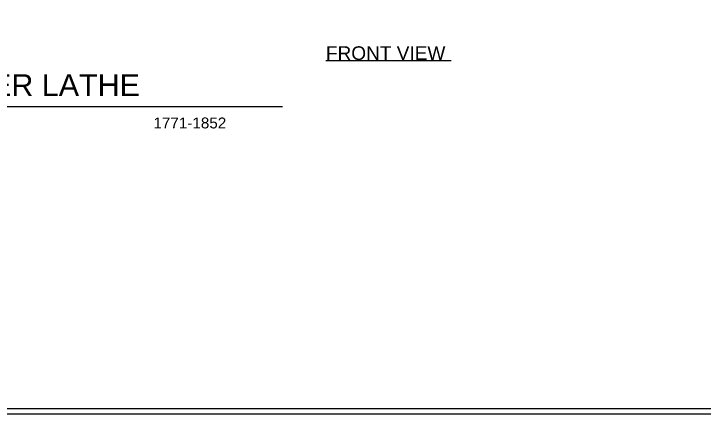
# Model space of a CAD drawing. Header units: millimetres. Extents: x 1490 to 5946, y 485 to 2657.
# Drawn here: x 2628 to 3894, y 485 to 1220 of the extents above; entities that cross this region are included whole.
import ezdxf

# ---------------------------------------------------------------- set-up
doc = ezdxf.new("R2010")
doc.units = ezdxf.units.MM
doc.styles.get("Standard").update_dxf_attribs({"font": 'arial.ttf'})

msp = doc.modelspace()

# ---------------------------------------------------------------- linework, layer by layer
for p, q in [((3200.158, 1134.585), (3430.158, 1134.585)), ((1948.385, 1050.229), (3120.792, 1050.229))]:
    msp.add_line(p, q)
for points in [[(1490.262, 2657.068), (5940.769, 2657.068), (5940.769, 485.474), (1490.262, 485.474)], [(1500.262, 2647.068), (5930.769, 2647.068), (5930.769, 495.474), (1500.262, 495.474)]]:
    msp.add_lwpolyline(points, close=True)

# ---------------------------------------------------------------- texts
at = {"attachment_point": 1}
for s, width, insert, char_height in [('FRONT VIEW', 571.95083, (3200.158, 1160.454), 25), ('CENTER LATHE', 1003.85878, (2433.692, 1109.325), 40), ('1771-1852', 1032.67662, (2883.692, 1029.806), 20)]:
    msp.add_mtext_dynamic_manual_height_columns(s, width=width, gutter_width=12.5, heights=[0], dxfattribs=dict(at, insert=insert, char_height=char_height))

doc.saveas('drawing.dxf')
